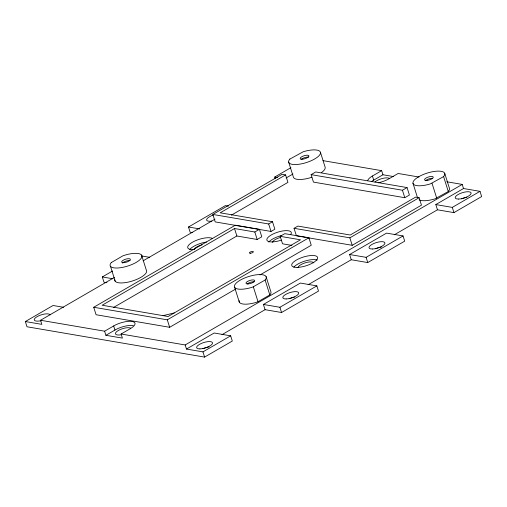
<?xml version="1.0" encoding="UTF-8"?>
<svg xmlns="http://www.w3.org/2000/svg" width="507" height="507" viewBox="0 0 507 507"><rect width="100%" height="100%" fill="white"/><g stroke="black" fill="none" stroke-linecap="round" stroke-linejoin="round"><path stroke-width="0.76" d="M443.593 176.601L444.601 175.149A16.636 5.634 -17.5 0 0 430.304 172.215A16.636 5.634 -17.5 0 0 412.932 182.856A16.636 5.634 -17.5 0 0 430.259 183.933L443.593 176.601L448.302 191.526L434.968 198.864A16.636 5.634 -17.5 0 1 419.124 199.853M448.302 191.526L449.31 190.081A16.636 5.634 -17.5 0 0 449.494 188.496L444.791 173.565M265.117 280.016L265.294 279.851A16.636 5.634 -17.5 0 0 253.259 275.333A16.636 5.634 -17.5 0 0 234.392 286.265A16.636 5.634 -17.5 0 0 252.98 286.981L265.117 280.016L269.825 294.947L257.689 301.912A16.636 5.634 -17.5 0 1 239.171 300.664M269.825 294.947L270.003 294.776A16.636 5.634 -17.5 0 0 270.795 291.531L266.086 276.6M25.35 321.546L41.84 324.366L40.547 320.259L104.613 331.198L105.906 335.304L122.396 338.118L121.103 334.012L185.169 344.956L186.462 349.063L214.169 333.004L230.66 335.824L232.307 341.046L204.6 357.099L26.998 326.774L25.35 321.546L53.058 305.493L63.552 307.286M106.952 282.691L103.954 282.177L102.306 276.955L112.567 271.011M192.394 232.618L190.15 232.231L188.503 227.009L225.438 205.601L228.435 206.115M275.162 178.553L274.693 177.063L290.91 167.665M285.593 174.909L220.184 212.813L272.512 221.749L274.864 229.215L271.017 231.439L215.196 221.908L212.845 214.448L282.107 174.313L285.593 174.909L287.951 182.368L231.395 215.145M40.547 320.259L114.43 277.449M143.158 260.801L214.987 219.176M286.125 177.957L292.97 173.99M311.102 174.642L315.715 171.968L407.058 187.565L409.409 195.03L404.795 197.705L313.453 182.108L311.102 174.642L402.438 190.239L407.058 187.565M235.33 289.243L169.655 327.294L96.076 314.733L93.725 307.267L235.324 225.216L259.432 229.329L261.783 236.794L257.163 239.469L236.87 236.002L113.372 307.565M259.432 229.329L254.812 232.003L234.513 228.537L102.148 305.239L168.115 316.507L300.48 239.805L280.187 236.338L282.538 243.804L291.905 245.401M212.845 214.448L268.666 223.98L272.512 221.749M104.613 331.198L113.663 325.957A13.518 4.576 -17.5 0 1 131.947 321.432A13.518 4.576 -17.5 0 1 130.521 328.555L121.103 334.012M367.765 180.524A13.518 4.576 -17.5 0 1 372.423 176.011L381.657 170.663L382.956 174.763L393.451 176.556M105.906 335.304L114.956 330.057A13.518 4.576 -17.5 0 1 133.24 325.538M371.409 181.664A13.518 4.576 -17.5 0 1 373.716 180.118L382.956 174.763M280.187 236.338L284.801 233.664L308.902 237.777L311.26 245.242L259.952 274.971M294.035 228.308L297.882 226.078L350.217 235.014L415.626 197.109L419.118 197.705L421.469 205.17L352.207 245.306L296.392 235.774L294.035 228.308L349.855 237.84L419.118 197.705M93.725 307.267L167.304 319.828L308.902 237.777M185.169 344.956L462.219 184.415L463.512 188.522L480.002 191.335L481.65 196.564L453.942 212.617L437.452 209.803L394.357 234.773M265.066 309.688L263.418 304.466L300.359 283.058L316.85 285.878L318.497 291.1L281.562 312.508L265.066 309.688L221.971 334.664M351.262 259.749L349.615 254.52L386.556 233.119L403.046 235.932L404.694 241.155L367.752 262.563L351.262 259.749L308.167 284.719M437.452 209.803L435.805 204.575L463.512 188.522M186.462 349.063L202.958 351.877L230.66 335.824M263.418 304.466L279.915 307.28L316.85 285.878M349.615 254.52L366.105 257.334L403.046 235.932M435.805 204.575L452.301 207.395L480.002 191.335M163.039 315.639L174.275 312.939M322.997 160.643L381.657 170.663M418.991 177.038L398.153 173.476L388.913 178.825A13.518 4.576 -17.5 0 1 378.089 182.812M446.781 181.779L462.219 184.415M274.693 177.063L277.69 177.577M188.503 227.009L199.745 228.93M141.497 255.934L149.742 257.341M102.306 276.955L112.801 278.749M452.301 207.395L453.942 212.617M432.027 183.3L436.736 198.231M412.996 183.35L417.464 197.534M402.438 190.239L404.795 197.705M372.423 176.011L373.716 180.118M366.105 257.334L367.752 262.563M349.855 237.84L352.207 245.306M320.468 152.366L325.177 167.291A16.636 5.634 -17.5 0 1 321.432 172.608M288.66 162.088L293.369 177.019A16.636 5.634 -17.5 0 0 311.938 177.216M268.666 223.98L271.017 231.439M279.915 307.28L281.562 312.508M254.812 232.003L257.163 239.469M253.342 286.848L258.044 301.773M234.513 228.537L236.87 236.002M234.614 287.228L239.317 302.159M202.958 351.877L204.6 357.099M167.304 319.828L169.655 327.294M141.567 255.065L146.276 269.997A16.636 5.634 -17.5 0 1 132.289 281.03A16.636 5.634 -17.5 0 1 114.785 279.82M110.482 266.308L115.19 281.233M113.663 325.957L114.956 330.057M272.436 242.302A8.321 2.82 -17.5 0 1 280.453 237.434M211.787 221.128A8.321 2.82 -17.5 0 1 206.641 219.518A8.321 2.82 -17.5 0 1 213.263 215.069M41.428 320.633A8.321 2.82 -17.5 0 1 34.216 319.67A8.321 2.82 -17.5 0 1 41.574 314.739A8.321 2.82 -17.5 0 1 50.066 314.841M193.991 249.685A8.321 2.82 -17.5 0 1 202.001 244.818M298.015 267.449A8.321 2.82 -17.5 0 1 305.683 262.683A8.321 2.82 -17.5 0 1 313.827 262.886M374.99 182.026A8.321 2.82 -17.5 0 1 382.874 178.356A8.321 2.82 -17.5 0 1 389.636 178.597M120.59 334.886A8.321 2.82 -17.5 0 1 117.554 330.97A8.321 2.82 -17.5 0 1 130.648 328.137M202.92 348.689A8.321 2.82 -17.5 0 1 209.023 346.927M289.11 298.743A8.321 2.82 -17.5 0 1 294.554 297.083M375.3 248.798A8.321 2.82 -17.5 0 1 381.403 247.036M461.497 198.852A8.321 2.82 -17.5 0 1 466.941 197.198M122.504 263.12A4.576 1.553 -17.5 0 1 130.001 260.592M247.163 284.002A4.576 1.553 -17.5 0 1 254.077 281.784M425.531 180.701A4.576 1.553 -17.5 0 1 432.357 178.312M301.044 159.661A4.576 1.553 -17.5 0 1 308.541 157.132M194.549 249.564A13.518 4.576 -17.5 0 1 191.754 242.644A13.518 4.576 -17.5 0 1 212.433 238.436M189.789 249.457A13.518 4.576 -17.5 0 1 206.476 242.054M281.315 240.109A12.783 4.329 -17.5 0 1 266.821 239.703A12.783 4.329 -17.5 0 1 281.119 231.268A12.783 4.329 -17.5 0 1 290.644 234.602M268.824 242.067A12.783 4.329 -17.5 0 1 281.353 235.622M293.813 267.221A13.518 4.576 -17.5 0 1 304.941 261.061A13.518 4.576 -17.5 0 1 317.243 260.078M289.871 159.078L288.87 160.504A16.636 5.634 -17.5 0 0 303.072 163.488A16.636 5.634 -17.5 0 0 320.525 152.861A16.636 5.634 -17.5 0 0 303.281 151.726L289.871 159.078M111.388 262.506L110.76 263.19A16.636 5.634 -17.5 0 0 122.732 267.341A16.636 5.634 -17.5 0 0 141.865 257.017A16.636 5.634 -17.5 0 0 126.554 254.666L122.998 255.775L111.388 262.506M250.224 253.253A2.079 0.703 -17.5 0 0 253.367 251.859A2.079 0.703 -17.5 0 0 250.553 251.897A2.079 0.703 -17.5 0 0 250.224 253.253M458.524 199.061A8.321 2.82 -17.5 0 0 471.098 193.478A8.321 2.82 -17.5 0 0 459.849 193.63A8.321 2.82 -17.5 0 0 458.524 199.061M372.328 249.007A8.321 2.82 -17.5 0 0 384.908 243.423A8.321 2.82 -17.5 0 0 373.653 243.575A8.321 2.82 -17.5 0 0 372.328 249.007M286.138 298.953A8.321 2.82 -17.5 0 0 298.712 293.369A8.321 2.82 -17.5 0 0 287.463 293.521A8.321 2.82 -17.5 0 0 286.138 298.953M199.948 348.898A8.321 2.82 -17.5 0 0 212.522 343.315A8.321 2.82 -17.5 0 0 201.273 343.467A8.321 2.82 -17.5 0 0 199.948 348.898M123.48 262.702A4.576 1.553 -17.5 0 0 130.394 259.635A4.576 1.553 -17.5 0 0 124.209 259.717A4.576 1.553 -17.5 0 0 123.48 262.702M302.02 159.249A4.576 1.553 -17.5 0 0 308.934 156.175A4.576 1.553 -17.5 0 0 302.749 156.257A4.576 1.553 -17.5 0 0 302.02 159.249M426.97 180.441A4.576 1.553 -17.5 0 0 433.27 177.133A4.576 1.553 -17.5 0 0 426.438 177.799A4.576 1.553 -17.5 0 0 426.97 180.441M248.113 283.92A4.576 1.553 -17.5 0 0 254.736 280.72A4.576 1.553 -17.5 0 0 248.196 281.1A4.576 1.553 -17.5 0 0 248.113 283.92M297.134 267.398A13.518 4.576 -17.5 0 0 317.566 258.336A13.518 4.576 -17.5 0 0 299.288 258.576A13.518 4.576 -17.5 0 0 297.134 267.398"/></g></svg>
